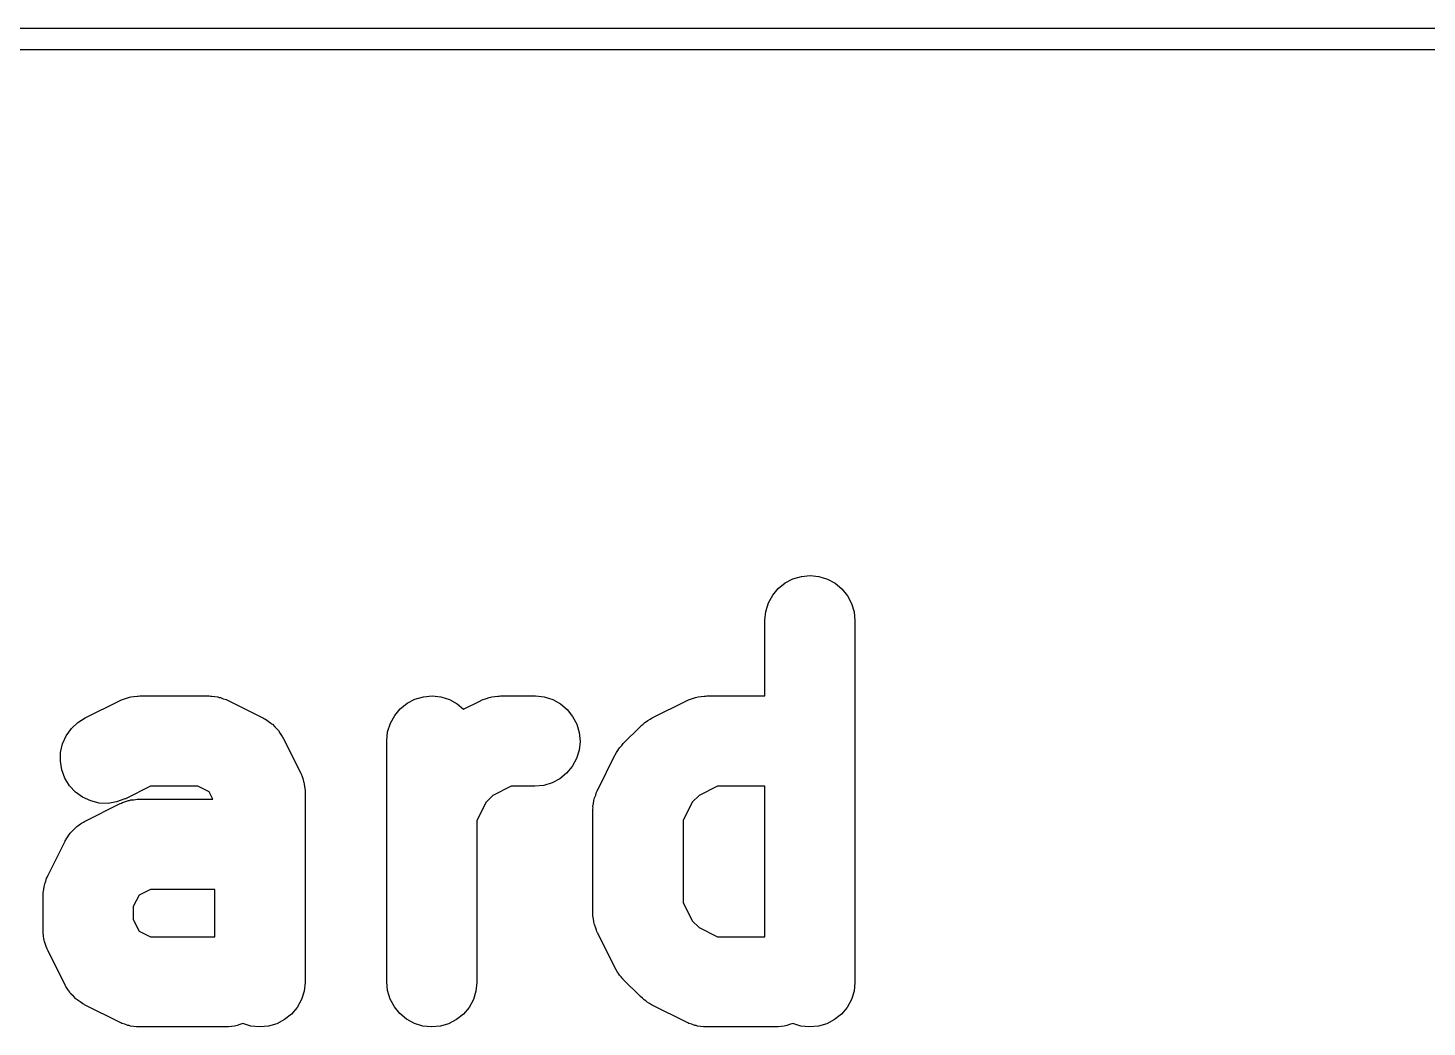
# Model space of a CAD drawing. Extents: x 79.2 to 140.3, y -94.5 to -17.5.
# Drawn here: x 116.7 to 124.45, y -23 to -17.47 of the extents above; entities that cross this region are included whole.
import ezdxf

# ---------------------------------------------------------------- set-up
doc = ezdxf.new("R2010")
doc.units = 0
doc.header["$MEASUREMENT"] = 0
doc.layers.add('BLACK', color=7, linetype='CONTINUOUS')

msp = doc.modelspace()

# ---------------------------------------------------------------- linework, layer by layer
at = {"layer": 'BLACK', "linetype": 'CONTINUOUS'}
for p, q in [((79.2509, -17.466), (140.205, -17.466)), ((140.148, -17.586), (79.308, -17.586)), ((120.854, -20.5701), (120.892, -20.5396)), ((120.892, -20.5396), (120.935, -20.517)), ((120.935, -20.517), (120.982, -20.5032)), ((120.982, -20.5032), (121.031, -20.4988)), ((121.031, -20.4988), (121.079, -20.5039)), ((121.079, -20.5039), (121.126, -20.5183)), ((121.126, -20.5183), (121.169, -20.5415)), ((121.169, -20.5415), (121.206, -20.5726)), ((120.799, -20.6503), (120.823, -20.6075)), ((120.823, -20.6075), (120.854, -20.5701)), ((121.206, -20.5726), (121.237, -20.6104)), ((121.237, -20.6104), (121.26, -20.6535)), ((120.779, -20.7453), (120.785, -20.6968)), ((120.785, -20.6968), (120.799, -20.6503)), ((121.26, -20.6535), (121.274, -20.7002)), ((121.274, -20.7002), (121.279, -20.7488)), ((120.779, -20.7488), (120.779, -20.7453)), ((120.779, -21.1654), (120.779, -20.7488)), ((121.279, -20.7488), (121.279, -22.7488)), ((117.283, -21.1685), (117.3, -21.1659)), ((117.3, -21.1659), (117.307, -21.1661)), ((117.307, -21.1661), (117.315, -21.1654)), ((117.315, -21.1654), (117.696, -21.1654)), ((117.696, -21.1654), (117.699, -21.1655)), ((117.699, -21.1655), (117.707, -21.1663)), ((117.707, -21.1663), (117.714, -21.1661)), ((117.714, -21.1661), (117.731, -21.169)), ((118.887, -21.1699), (118.936, -21.1654)), ((118.936, -21.1654), (118.984, -21.1705)), ((119.283, -21.1685), (119.3, -21.1659)), ((119.3, -21.1659), (119.307, -21.1661)), ((119.307, -21.1661), (119.315, -21.1654)), ((119.315, -21.1654), (119.505, -21.1654)), ((119.505, -21.1654), (119.509, -21.1655)), ((119.509, -21.1655), (119.557, -21.1709)), ((120.426, -21.1685), (120.443, -21.1659)), ((120.443, -21.1659), (120.45, -21.1661)), ((120.45, -21.1661), (120.458, -21.1654)), ((120.458, -21.1654), (120.779, -21.1654)), ((117.012, -21.2871), (117.203, -21.1918)), ((117.203, -21.1918), (117.206, -21.1903)), ((117.206, -21.1903), (117.213, -21.1877)), ((117.213, -21.1877), (117.219, -21.1843)), ((117.219, -21.1843), (117.236, -21.1794)), ((117.236, -21.1794), (117.252, -21.1735)), ((117.252, -21.1735), (117.259, -21.1723)), ((117.259, -21.1723), (117.266, -21.1702)), ((117.266, -21.1702), (117.283, -21.1685)), ((117.731, -21.169), (117.748, -21.1709)), ((117.748, -21.1709), (117.755, -21.1731)), ((117.755, -21.1731), (117.762, -21.1744)), ((117.762, -21.1744), (117.778, -21.1805)), ((117.778, -21.1805), (117.794, -21.1856)), ((117.794, -21.1856), (117.801, -21.1892)), ((117.801, -21.1892), (117.808, -21.1918)), ((117.808, -21.1918), (117.998, -21.2871)), ((118.728, -21.2742), (118.759, -21.2368)), ((118.759, -21.2368), (118.797, -21.2062)), ((118.797, -21.2062), (118.84, -21.1836)), ((118.84, -21.1836), (118.887, -21.1699)), ((118.984, -21.1705), (119.031, -21.185)), ((119.031, -21.185), (119.074, -21.2082)), ((119.074, -21.2082), (119.11, -21.2383)), ((119.11, -21.2383), (119.203, -21.1918)), ((119.203, -21.1918), (119.206, -21.1903)), ((119.206, -21.1903), (119.213, -21.1877)), ((119.213, -21.1877), (119.219, -21.1843)), ((119.219, -21.1843), (119.236, -21.1794)), ((119.236, -21.1794), (119.252, -21.1735)), ((119.252, -21.1735), (119.259, -21.1723)), ((119.259, -21.1723), (119.266, -21.1702)), ((119.266, -21.1702), (119.283, -21.1685)), ((119.557, -21.1709), (119.604, -21.1856)), ((119.604, -21.1856), (119.646, -21.2091)), ((119.646, -21.2091), (119.684, -21.2405)), ((119.684, -21.2405), (119.714, -21.2785)), ((120.155, -21.2871), (120.346, -21.1918)), ((120.346, -21.1918), (120.349, -21.1903)), ((120.349, -21.1903), (120.356, -21.1877)), ((120.356, -21.1877), (120.362, -21.1843)), ((120.362, -21.1843), (120.379, -21.1794)), ((120.379, -21.1794), (120.395, -21.1735)), ((120.395, -21.1735), (120.402, -21.1723)), ((120.402, -21.1723), (120.409, -21.1702)), ((120.409, -21.1702), (120.426, -21.1685)), ((116.936, -21.3465), (116.971, -21.313)), ((116.971, -21.313), (117.012, -21.2871)), ((117.998, -21.2871), (118.001, -21.2886)), ((118.001, -21.2886), (118.006, -21.2916)), ((118.006, -21.2916), (118.011, -21.2938)), ((118.011, -21.2938), (118.026, -21.3048)), ((118.026, -21.3048), (118.042, -21.3152)), ((118.042, -21.3152), (118.046, -21.319)), ((118.046, -21.319), (118.05, -21.3221)), ((118.05, -21.3221), (118.063, -21.3359)), ((118.689, -21.3635), (118.704, -21.3169)), ((118.704, -21.3169), (118.728, -21.2742)), ((119.714, -21.2785), (119.737, -21.3218)), ((119.737, -21.3218), (119.751, -21.3686)), ((120.093, -21.3314), (120.104, -21.3227)), ((120.104, -21.3227), (120.114, -21.313)), ((120.114, -21.313), (120.123, -21.3075)), ((120.123, -21.3075), (120.131, -21.301)), ((120.131, -21.301), (120.143, -21.2945)), ((120.143, -21.2945), (120.155, -21.2871)), ((116.887, -21.4308), (116.907, -21.3863)), ((116.907, -21.3863), (116.936, -21.3465)), ((118.063, -21.3359), (118.077, -21.3492)), ((118.077, -21.3492), (118.08, -21.3536)), ((118.08, -21.3536), (118.084, -21.3576)), ((118.084, -21.3576), (118.094, -21.3737)), ((118.094, -21.3737), (118.105, -21.3893)), ((118.105, -21.3893), (118.107, -21.3943)), ((118.107, -21.3943), (118.11, -21.3989)), ((118.11, -21.3989), (118.205, -21.5893)), ((118.684, -21.4119), (118.689, -21.3635)), ((119.751, -21.3686), (119.755, -21.4172)), ((119.995, -21.4291), (120.09, -21.3339)), ((120.09, -21.3339), (120.093, -21.3314)), ((116.875, -21.5271), (116.876, -21.4783)), ((116.876, -21.4783), (116.887, -21.4308)), ((118.684, -21.4154), (118.684, -21.4119)), ((118.684, -22.7488), (118.684, -21.4154)), ((119.75, -21.4657), (119.736, -21.5123)), ((119.755, -21.4172), (119.75, -21.4657)), ((119.958, -21.4792), (119.964, -21.4668)), ((119.964, -21.4668), (119.971, -21.4588)), ((119.971, -21.4588), (119.976, -21.4501)), ((119.976, -21.4501), (119.986, -21.44)), ((119.986, -21.44), (119.995, -21.4291)), ((116.883, -21.5752), (116.875, -21.5271)), ((119.712, -21.5552), (119.681, -21.5928)), ((119.736, -21.5123), (119.712, -21.5552)), ((119.853, -21.6846), (119.948, -21.4941)), ((119.948, -21.4941), (119.95, -21.491)), ((119.95, -21.491), (119.958, -21.4792)), ((116.9, -21.6209), (116.883, -21.5752)), ((116.926, -21.6624), (116.9, -21.6209)), ((118.205, -21.5893), (118.207, -21.5925)), ((118.207, -21.5925), (118.209, -21.5994)), ((118.209, -21.5994), (118.213, -21.6059)), ((118.213, -21.6059), (118.218, -21.6222)), ((118.218, -21.6222), (118.223, -21.6383)), ((119.644, -21.6237), (119.601, -21.6466)), ((119.681, -21.5928), (119.644, -21.6237)), ((116.959, -21.6981), (116.926, -21.6624)), ((116.998, -21.7267), (116.959, -21.6981)), ((117.374, -21.6654), (117.236, -21.7343)), ((117.637, -21.6654), (117.374, -21.6654)), ((117.7, -21.697), (117.637, -21.6654)), ((117.72, -21.7369), (117.7, -21.697)), ((118.223, -21.6383), (118.225, -21.6455)), ((118.225, -21.6455), (118.227, -21.6526)), ((118.227, -21.6526), (118.228, -21.6696)), ((118.228, -21.6696), (118.231, -21.6865)), ((118.231, -21.6865), (118.231, -21.6938)), ((118.231, -21.6938), (118.231, -21.7011)), ((118.231, -21.7011), (118.231, -22.7488)), ((119.374, -21.6654), (119.272, -21.7161)), ((119.505, -21.6654), (119.374, -21.6654)), ((119.554, -21.6607), (119.505, -21.6654)), ((119.601, -21.6466), (119.554, -21.6607)), ((119.842, -21.7142), (119.847, -21.6979)), ((119.847, -21.6979), (119.85, -21.6914)), ((119.85, -21.6914), (119.853, -21.6846)), ((120.517, -21.6654), (120.415, -21.7161)), ((120.779, -21.6654), (120.517, -21.6654)), ((120.779, -22.4988), (120.779, -21.6654)), ((117.043, -21.747), (116.998, -21.7267)), ((117.012, -21.8585), (117.203, -21.7632)), ((117.09, -21.7583), (117.043, -21.747)), ((117.139, -21.7602), (117.09, -21.7583)), ((117.187, -21.7526), (117.139, -21.7602)), ((117.233, -21.7358), (117.187, -21.7526)), ((117.203, -21.7632), (117.206, -21.7617)), ((117.206, -21.7617), (117.213, -21.7592)), ((117.213, -21.7592), (117.219, -21.7557)), ((117.219, -21.7557), (117.236, -21.7508)), ((117.236, -21.7343), (117.233, -21.7358)), ((117.236, -21.7508), (117.252, -21.7449)), ((117.252, -21.7449), (117.259, -21.7437)), ((117.259, -21.7437), (117.266, -21.7416)), ((117.266, -21.7416), (117.283, -21.74)), ((117.283, -21.74), (117.3, -21.7373)), ((117.3, -21.7373), (117.307, -21.7376)), ((117.307, -21.7376), (117.315, -21.7369)), ((117.315, -21.7369), (117.72, -21.7369)), ((119.235, -21.754), (119.184, -21.8554)), ((119.272, -21.7161), (119.235, -21.754)), ((119.827, -21.7782), (119.83, -21.7614)), ((119.828, -21.7856), (119.827, -21.7782)), ((119.827, -21.7929), (119.828, -21.7856)), ((119.83, -21.7614), (119.832, -21.7444)), ((119.832, -21.7444), (119.834, -21.7374)), ((119.834, -21.7374), (119.836, -21.7301)), ((119.836, -21.7301), (119.842, -21.7142)), ((120.377, -21.754), (120.327, -21.8554)), ((120.415, -21.7161), (120.377, -21.754)), ((116.987, -21.8743), (117.003, -21.8635)), ((117.003, -21.8635), (117.008, -21.8614)), ((117.008, -21.8614), (117.012, -21.8585)), ((119.184, -21.8554), (119.184, -22.7488)), ((119.827, -21.7964), (119.827, -21.7929)), ((119.827, -22.3678), (119.827, -21.7964)), ((120.327, -21.8554), (120.327, -22.3088)), ((116.907, -21.9577), (116.918, -21.9422)), ((116.918, -21.9422), (116.929, -21.9262)), ((116.929, -21.9262), (116.933, -21.9224)), ((116.933, -21.9224), (116.936, -21.918)), ((116.936, -21.918), (116.95, -21.9049)), ((116.95, -21.9049), (116.963, -21.8912)), ((116.963, -21.8912), (116.967, -21.8882)), ((116.967, -21.8882), (116.971, -21.8845)), ((116.971, -21.8845), (116.987, -21.8743)), ((116.805, -22.1608), (116.901, -21.9703)), ((116.901, -21.9703), (116.902, -21.9672)), ((116.902, -21.9672), (116.905, -21.9626)), ((116.905, -21.9626), (116.907, -21.9577)), ((116.794, -22.1904), (116.799, -22.1741)), ((116.799, -22.1741), (116.803, -22.1676)), ((116.803, -22.1676), (116.805, -22.1608)), ((116.78, -22.2544), (116.783, -22.2376)), ((116.783, -22.2376), (116.785, -22.2206)), ((116.785, -22.2206), (116.787, -22.2136)), ((116.787, -22.2136), (116.788, -22.2063)), ((116.788, -22.2063), (116.794, -22.1904)), ((117.374, -22.2369), (117.311, -22.2684)), ((117.731, -22.2369), (117.374, -22.2369)), ((117.731, -22.4988), (117.731, -22.2369)), ((116.779, -22.2691), (116.78, -22.2618)), ((116.779, -22.2726), (116.779, -22.2691)), ((116.779, -22.463), (116.779, -22.2726)), ((116.78, -22.2618), (116.78, -22.2544)), ((117.311, -22.2684), (117.279, -22.3316)), ((120.327, -22.3088), (120.377, -22.4102)), ((117.279, -22.3316), (117.279, -22.404)), ((117.279, -22.404), (117.311, -22.4672)), ((119.827, -22.3751), (119.827, -22.3678)), ((119.827, -22.3825), (119.827, -22.3751)), ((119.83, -22.3994), (119.827, -22.3825)), ((119.831, -22.4164), (119.83, -22.3994)), ((116.78, -22.4704), (116.779, -22.463)), ((116.779, -22.4777), (116.78, -22.4704)), ((116.782, -22.4946), (116.779, -22.4777)), ((117.311, -22.4672), (117.374, -22.4988)), ((119.834, -22.4234), (119.831, -22.4164)), ((119.835, -22.4307), (119.834, -22.4234)), ((119.841, -22.4467), (119.835, -22.4307)), ((119.846, -22.4631), (119.841, -22.4467)), ((119.849, -22.4696), (119.846, -22.4631)), ((119.852, -22.4765), (119.849, -22.4696)), ((119.853, -22.4796), (119.852, -22.4765)), ((119.948, -22.6701), (119.853, -22.4796)), ((120.377, -22.4102), (120.415, -22.4481)), ((120.415, -22.4481), (120.517, -22.4988)), ((116.784, -22.5116), (116.782, -22.4946)), ((116.786, -22.5186), (116.784, -22.5116)), ((116.787, -22.5259), (116.786, -22.5186)), ((116.793, -22.542), (116.787, -22.5259)), ((116.798, -22.5583), (116.793, -22.542)), ((116.801, -22.5648), (116.798, -22.5583)), ((117.374, -22.4988), (117.731, -22.4988)), ((120.517, -22.4988), (120.779, -22.4988)), ((116.804, -22.5717), (116.801, -22.5648)), ((116.805, -22.5748), (116.804, -22.5717)), ((116.901, -22.7653), (116.805, -22.5748)), ((119.956, -22.682), (119.948, -22.6701)), ((119.962, -22.6944), (119.956, -22.682)), ((119.969, -22.7026), (119.962, -22.6944)), ((119.974, -22.7114), (119.969, -22.7026)), ((119.984, -22.7216), (119.974, -22.7114)), ((116.904, -22.7699), (116.901, -22.7653)), ((116.906, -22.7749), (116.904, -22.7699)), ((116.917, -22.7905), (116.906, -22.7749)), ((116.927, -22.8066), (116.917, -22.7905)), ((118.231, -22.7523), (118.226, -22.8007)), ((118.231, -22.7488), (118.231, -22.7523)), ((118.689, -22.7973), (118.684, -22.7488)), ((119.184, -22.7523), (119.178, -22.8007)), ((119.184, -22.7488), (119.184, -22.7523)), ((119.993, -22.7326), (119.984, -22.7216)), ((119.995, -22.7351), (119.993, -22.7326)), ((120.09, -22.8303), (119.995, -22.7351)), ((121.279, -22.7523), (121.274, -22.8007)), ((121.279, -22.7488), (121.279, -22.7523)), ((116.93, -22.8106), (116.927, -22.8066)), ((116.933, -22.815), (116.93, -22.8106)), ((116.947, -22.8283), (116.933, -22.815)), ((116.96, -22.8421), (116.947, -22.8283)), ((116.965, -22.8452), (116.96, -22.8421)), ((116.968, -22.849), (116.965, -22.8452)), ((116.984, -22.8594), (116.968, -22.849)), ((117, -22.8704), (116.984, -22.8594)), ((117.005, -22.8726), (117, -22.8704)), ((117.009, -22.8755), (117.005, -22.8726)), ((118.211, -22.8472), (118.188, -22.89)), ((118.226, -22.8007), (118.211, -22.8472)), ((118.703, -22.844), (118.689, -22.7973)), ((118.726, -22.8871), (118.703, -22.844)), ((119.164, -22.8472), (119.14, -22.89)), ((119.178, -22.8007), (119.164, -22.8472)), ((120.101, -22.8392), (120.09, -22.8303)), ((120.111, -22.849), (120.101, -22.8392)), ((120.12, -22.8547), (120.111, -22.849)), ((120.128, -22.8613), (120.12, -22.8547)), ((120.14, -22.8679), (120.128, -22.8613)), ((120.152, -22.8755), (120.14, -22.8679)), ((121.259, -22.8472), (121.235, -22.89)), ((121.274, -22.8007), (121.259, -22.8472)), ((117.012, -22.8771), (117.009, -22.8755)), ((117.203, -22.9724), (117.012, -22.8771)), ((118.156, -22.9274), (118.118, -22.958)), ((118.188, -22.89), (118.156, -22.9274)), ((118.756, -22.9249), (118.726, -22.8871)), ((118.794, -22.956), (118.756, -22.9249)), ((119.109, -22.9274), (119.071, -22.958)), ((119.14, -22.89), (119.109, -22.9274)), ((120.155, -22.8771), (120.152, -22.8755)), ((120.346, -22.9724), (120.155, -22.8771)), ((121.204, -22.9274), (121.166, -22.958)), ((121.235, -22.89), (121.204, -22.9274)), ((117.21, -22.975), (117.203, -22.9724)), ((117.216, -22.9785), (117.21, -22.975)), ((117.233, -22.9837), (117.216, -22.9785)), ((117.249, -22.9898), (117.233, -22.9837)), ((117.256, -22.9911), (117.249, -22.9898)), ((117.263, -22.9933), (117.256, -22.9911)), ((117.28, -22.9952), (117.263, -22.9933)), ((117.297, -22.9981), (117.28, -22.9952)), ((117.304, -22.9979), (117.297, -22.9981)), ((117.311, -22.9987), (117.304, -22.9979)), ((117.315, -22.9988), (117.311, -22.9987)), ((117.791, -22.9988), (117.315, -22.9988)), ((117.798, -22.998), (117.791, -22.9988)), ((117.806, -22.9983), (117.798, -22.998)), ((117.823, -22.9957), (117.806, -22.9983)), ((117.84, -22.994), (117.823, -22.9957)), ((117.847, -22.9919), (117.84, -22.994)), ((117.854, -22.9907), (117.847, -22.9919)), ((117.87, -22.9848), (117.854, -22.9907)), ((117.886, -22.9799), (117.87, -22.9848)), ((117.931, -22.9937), (117.886, -22.9798)), ((117.886, -22.9798), (117.886, -22.9799)), ((117.98, -22.9988), (117.931, -22.9937)), ((118.028, -22.9943), (117.98, -22.9988)), ((118.075, -22.9806), (118.028, -22.9943)), ((118.118, -22.958), (118.075, -22.9806)), ((118.837, -22.9792), (118.794, -22.956)), ((118.884, -22.9937), (118.837, -22.9792)), ((118.932, -22.9988), (118.884, -22.9937)), ((118.981, -22.9943), (118.932, -22.9988)), ((119.027, -22.9806), (118.981, -22.9943)), ((119.071, -22.958), (119.027, -22.9806)), ((120.353, -22.975), (120.346, -22.9724)), ((120.359, -22.9785), (120.353, -22.975)), ((120.375, -22.9837), (120.359, -22.9785)), ((120.391, -22.9898), (120.375, -22.9837)), ((120.399, -22.9911), (120.391, -22.9898)), ((120.406, -22.9933), (120.399, -22.9911)), ((120.423, -22.9952), (120.406, -22.9933)), ((120.439, -22.9981), (120.423, -22.9952)), ((120.447, -22.9979), (120.439, -22.9981)), ((120.454, -22.9987), (120.447, -22.9979)), ((120.458, -22.9988), (120.454, -22.9987)), ((120.839, -22.9988), (120.458, -22.9988)), ((120.846, -22.998), (120.839, -22.9988)), ((120.853, -22.9983), (120.846, -22.998)), ((120.87, -22.9957), (120.853, -22.9983)), ((120.887, -22.994), (120.87, -22.9957)), ((120.894, -22.9919), (120.887, -22.994)), ((120.901, -22.9907), (120.894, -22.9919)), ((120.917, -22.9848), (120.901, -22.9907)), ((120.934, -22.9799), (120.917, -22.9848)), ((120.979, -22.9937), (120.934, -22.9798)), ((120.934, -22.9798), (120.934, -22.9799)), ((121.027, -22.9988), (120.979, -22.9937)), ((121.076, -22.9943), (121.027, -22.9988)), ((121.123, -22.9806), (121.076, -22.9943)), ((121.166, -22.958), (121.123, -22.9806))]:
    msp.add_line(p, q, dxfattribs=at)

doc.saveas('drawing.dxf')
